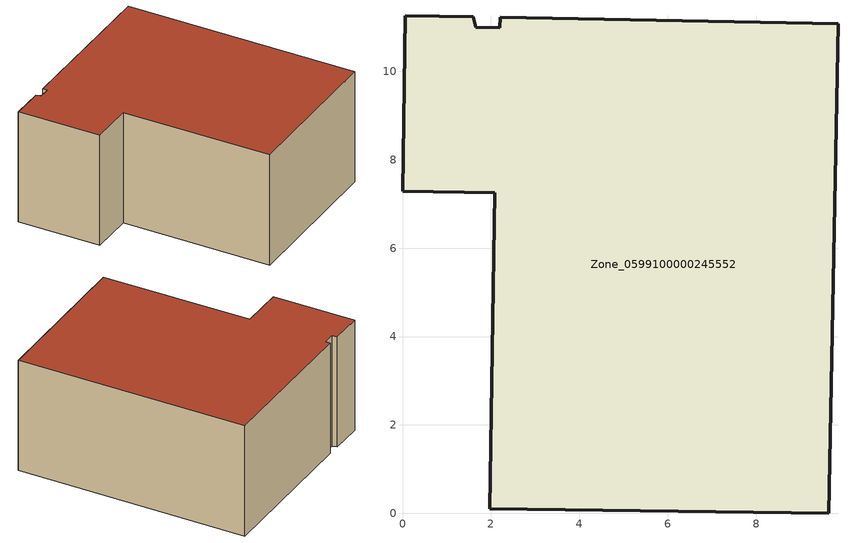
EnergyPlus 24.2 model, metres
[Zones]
Zone_0599100000245552
 floor ground (C_G): 9.85,11.07 9.64,0 1.97,0.1 2.09,7.25 0,7.29 0.06,11.26 1.6,11.23 1.66,11 2.2,10.98 2.21,11.22 z0
 wall outside (C_F): 9.64,0 9.85,11.07 2.21,11.22 2.2,10.98 1.66,11 1.6,11.23 0.06,11.26 0,7.29 2.09,7.25 1.97,0.1 9.64,0 z0:5.57
 roof outside (C_R): 2.2,10.98 1.66,11 1.6,11.23 0.06,11.26 0,7.29 2.09,7.25 1.97,0.1 9.64,0 9.85,11.07 2.21,11.22 z5.57
[BUILDING]
Pand.0599100000245552: North Axis=0; Terrain=City; Loads Convergence Tolerance Value=0.04; Temperature Convergence Tolerance Value=0.4; Solar Distribution=FullExterior; Maximum Number of Warmup Days=25; Minimum Number of Warmup Days=1
[Site:Location]
Rotterdam.The.Hague.AP_ZH_NLD Design_Conditions: Latitude=51.96; Longitude=4.45; Time Zone=1; Elevation=-4.5
[SITE:GROUNDTEMPERATURE:BUILDINGSURFACE]
18, 18, 18, 18, 18, 18, 18, 18, 18, 18, 18, 18
[MATERIAL] Thermal Absorptance=0.9; Solar Absorptance=0.7; Visible Absorptance=0.7
Name | Roughness | Thickness | Conductivity | Density | Specific Heat
G.D.1975-1991 | MediumSmooth | 0.15 | 0.288461 | 540 | 1210
F.D.1975-1991 | Rough | 0.3 | 0.230769 | 1920 | 840
R.D.1975-1991 | MediumRough | 0.2 | 0.153846 | 1500 | 1000
[CONSTRUCTION]
C_G: G.D.1975-1991
C_F: F.D.1975-1991
C_R: R.D.1975-1991
[ZONE]
Zone_0599100000245552: Type=1; Multiplier=1; Ceiling Height=Autocalculate; Volume=Autocalculate; Floor Area=autocalculate; Part of Total Floor Area=Yes
[ZONEINFILTRATION:DESIGNFLOWRATE]
Infil_Zone_0599100000245552: Zone or ZoneList or Space or SpaceList=Zone_0599100000245552; Schedule=AlwaysOn; Design Flow Rate Calculation Method=Flow/Area; Flow Rate per Floor Area=0.0042; Constant Term Coefficient=1; Temperature Term Coefficient=0; Velocity Term Coefficient=0; Velocity Squared Term Coefficient=0
[HVACTEMPLATE:ZONE:IDEALLOADSAIRSYSTEM]
Zone_0599100000245552: Maximum Heating Supply Air Temperature=50; Minimum Cooling Supply Air Temperature=13; Maximum Heating Supply Air Humidity Ratio=0.0156; Minimum Cooling Supply Air Humidity Ratio=0.0077; Heating Limit=NoLimit; Cooling Limit=NoLimit; Dehumidification Control Type=ConstantSensibleHeatRatio; Cooling Sensible Heat Ratio=0.7; Dehumidification Setpoint=60; Humidification Control Type=None; Humidification Setpoint=30; Outdoor Air Method=None; Outdoor Air Flow Rate per Person=0.00944; Outdoor Air Flow Rate per Zone Floor Area=0; Outdoor Air Flow Rate per Zone=0; Demand Controlled Ventilation Type=None; Outdoor Air Economizer Type=NoEconomizer; Heat Recovery Type=None; Sensible Heat Recovery Effectiveness=0.7; Latent Heat Recovery Effectiveness=0.65
[ZONECONTROL:THERMOSTAT]
ThermostatControl_Zone_0599100000245552: Zone or ZoneList=Zone_0599100000245552; Control Type Schedule=DualSetpointControlType; Control 1=Thermostat_Zone_0599100000245552; Temperature Difference Between Cutout And Setpoint=0
[THERMOSTATSETPOINT:DUALSETPOINT]
Thermostat_Zone_0599100000245552: Heating Setpoint Temperature Schedule=HeatingSetpoint_Zone_0599100000245552; Cooling Setpoint Temperature Schedule=CoolingSetpoint_Zone_0599100000245552
[SCHEDULE:COMPACT]
HeatingSetpoint_Zone_0599100000245552: Through: 12/31, For: AllDays, Until: 24:00, 21
CoolingSetpoint_Zone_0599100000245552: Through: 12/31, For: AllDays, Until: 24:00, 24
DualSetpointControlType: Through: 12/31, For: AllDays, Until: 24:00, 4
AlwaysOn: Through: 12/31, For: AllDays, Until: 24:00, 1
